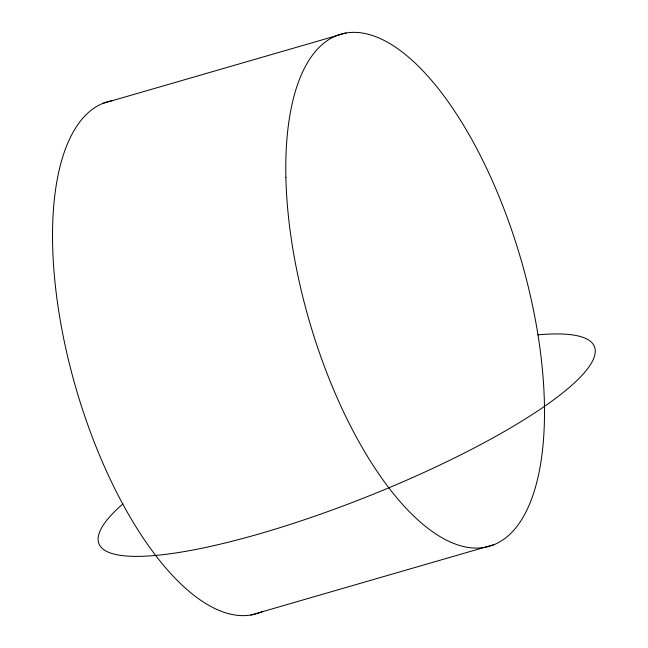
<?xml version="1.0" encoding="UTF-8"?>
<svg xmlns="http://www.w3.org/2000/svg" width="648" height="648" viewBox="0 0 648 648"><rect width="100%" height="100%" fill="white"/><g stroke="black" fill="none" stroke-linecap="round" stroke-linejoin="round"><path stroke-width="0.97" d="M102.74 103.453L346.048 32.951M250.898 615.049L494.205 544.547M537.848 334.862A266.611 55.428 -21.7 0 1 531.028 415.328A266.611 55.428 -21.7 0 1 207.733 547.001A266.611 55.428 -21.7 0 1 122.99 503.82M262.748 611.364A266.611 110.217 73.8 0 1 76.626 390.501A266.611 110.217 73.8 0 1 112.882 100.529M285.881 177.39A266.611 110.217 73.8 0 0 484.064 547.471A266.611 110.217 73.8 0 0 475.235 145.768A266.611 110.217 73.8 0 0 285.881 177.39"/></g></svg>
